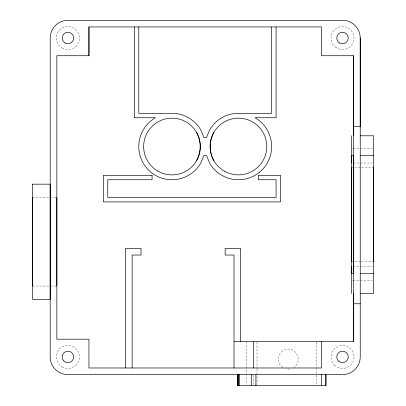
<?xml version="1.0" encoding="UTF-8"?>
<svg xmlns="http://www.w3.org/2000/svg" width="406" height="406" viewBox="0 0 406 406"><rect width="100%" height="100%" fill="white"/><g stroke="black" fill="none" stroke-linecap="round" stroke-linejoin="round"><path stroke-width="0.3" stroke-dasharray="2.03 1.52" d="M351.373 148.413L352.641 148.413M353.271 148.413L372.256 148.413M353.271 163.029L372.256 163.029M352.007 167.566L353.905 167.566M354.539 167.566L373.52 167.566M32.48 197.463L56.216 197.463M352.007 261.687L353.905 261.687M354.539 261.687L373.52 261.687M353.271 266.224L372.256 266.224M351.373 280.84L352.641 280.84M353.271 280.84L372.256 280.84M32.48 286.047L56.216 286.047M316.604 342.04L316.604 367.349M316.604 367.983L316.604 384.436M257.018 342.04L257.018 368.618M257.018 369.247L257.018 384.436M253.344 375.24L253.344 384.472M246.625 341.41L246.625 384.436M282.835 367.486A9.967 9.967 0 0 1 280.739 352.591A9.967 9.967 0 0 1 295.781 352.591A9.967 9.967 0 0 1 293.685 367.486M289.818 368.968A9.967 9.967 0 0 1 285.682 368.749M62.154 47.989A11.515 11.515 0 0 0 79.429 38.017A11.515 11.515 0 0 0 62.154 28.044A11.515 11.515 0 0 0 62.154 47.989M62.154 366.882A11.515 11.515 0 0 0 79.429 356.91A11.515 11.515 0 0 0 62.154 346.937A11.515 11.515 0 0 0 62.154 366.882M335.442 47.101A11.515 11.515 0 0 0 353.92 39.6A11.515 11.515 0 0 0 338.188 27.344A11.515 11.515 0 0 0 335.442 47.101M334.371 365.055A11.515 11.515 0 0 0 353.641 359.894A11.515 11.515 0 0 0 339.538 345.79A11.515 11.515 0 0 0 334.371 365.055"/><path stroke-width="0.61" d="M56.84 286.047L56.84 197.463M321.476 341.41L321.476 367.983L88.95 367.983L88.95 339.193L56.84 339.193L56.84 55.734L88.95 55.734L88.95 26.943L321.476 26.943L321.476 55.734L353.59 55.734L353.59 135.543M125.49 367.983L125.49 248.396L140.994 248.396L140.994 255.044L132.133 255.044L132.133 367.983M134.35 26.943L134.35 117.74L155.386 117.76A33.216 33.216 0 0 0 148.51 170.018A33.216 33.216 0 0 0 200.762 163.136L203.974 155.386L206.456 155.386L209.663 163.136A33.216 33.216 0 0 0 261.921 170.018A33.216 33.216 0 0 0 255.044 117.76L276.08 117.74L276.08 26.943M138.776 26.943L138.776 113.31L171.997 113.31A33.216 33.216 0 0 1 200.762 129.92L203.974 137.67L206.456 137.67L209.663 129.92A33.216 33.216 0 0 1 238.434 113.31L271.65 113.31L271.65 26.943M234.003 367.983L234.003 255.044L225.147 255.044L225.147 248.396L240.646 248.396L240.646 341.41M237.317 385.7L237.317 374.626L237.317 385.7L325.906 385.7L325.906 374.626L325.906 385.7M251.578 385.7L251.578 374.626M253.349 367.983L253.349 341.41M255.922 385.7L255.922 374.626M321.476 385.7L321.476 374.626M234.003 341.41L353.59 341.41L353.59 55.734M353.59 341.41L353.59 293.269M360.234 38.017L360.234 356.91A17.717 17.717 0 0 1 342.517 374.626L67.914 374.626A17.717 17.717 0 0 1 50.197 356.91L50.197 38.017A17.717 17.717 0 0 1 67.914 20.3L342.517 20.3A17.717 17.717 0 0 1 360.234 38.017L360.234 126.596L353.59 126.596M373.52 261.687L373.52 167.566M196.545 160.7C201.391 151.976 201.391 141.085 196.545 132.356M213.886 132.356C209.039 141.085 209.039 151.976 213.886 160.7M360.234 135.787L373.52 135.787L373.52 293.462L360.234 293.462M360.234 155.721L373.52 155.721M360.234 273.532L373.52 273.532M353.59 303.764L360.234 303.764M351.373 135.787L351.373 163.029M351.373 167.566L351.373 261.687M351.373 266.224L351.373 293.462M239.449 374.626L239.449 385.7M238.611 374.626L238.611 385.7M237.972 374.626L237.972 385.7M88.95 26.943L88.95 55.734M32.48 197.463L32.48 286.047M32.48 184.177L32.48 299.334L50.197 299.334L50.197 184.177L32.48 184.177M237.53 374.626L237.53 385.7L237.535 374.626M351.373 155.721L351.373 273.532L353.59 273.532L353.59 155.721L351.373 155.721M152.067 175.316L103.347 175.316L103.347 201.894L280.51 201.894L280.51 175.316L258.363 175.316L258.363 179.746L276.08 179.746L276.08 197.463L107.773 197.463L107.773 179.746L152.067 179.746L152.067 175.316M63.843 360.985A5.76 5.76 0 0 0 73.476 358.402A5.76 5.76 0 0 0 66.422 351.347A5.76 5.76 0 0 0 63.843 360.985M339.157 361.589A5.76 5.76 0 0 0 348.246 357.483A5.76 5.76 0 0 0 340.147 351.662A5.76 5.76 0 0 0 339.157 361.589M65.036 43A5.76 5.76 0 0 0 73.669 38.017A5.76 5.76 0 0 0 65.036 33.028A5.76 5.76 0 0 0 65.036 43M339.639 43A5.76 5.76 0 0 0 348.272 38.017A5.76 5.76 0 0 0 339.639 33.028A5.76 5.76 0 0 0 339.639 43M157.822 171.078A28.344 28.344 0 0 0 200.341 146.53A28.344 28.344 0 0 0 157.822 121.983A28.344 28.344 0 0 0 157.822 171.078M224.259 171.078A28.344 28.344 0 0 0 266.778 146.53A28.344 28.344 0 0 0 224.259 121.983A28.344 28.344 0 0 0 224.259 171.078"/></g></svg>
